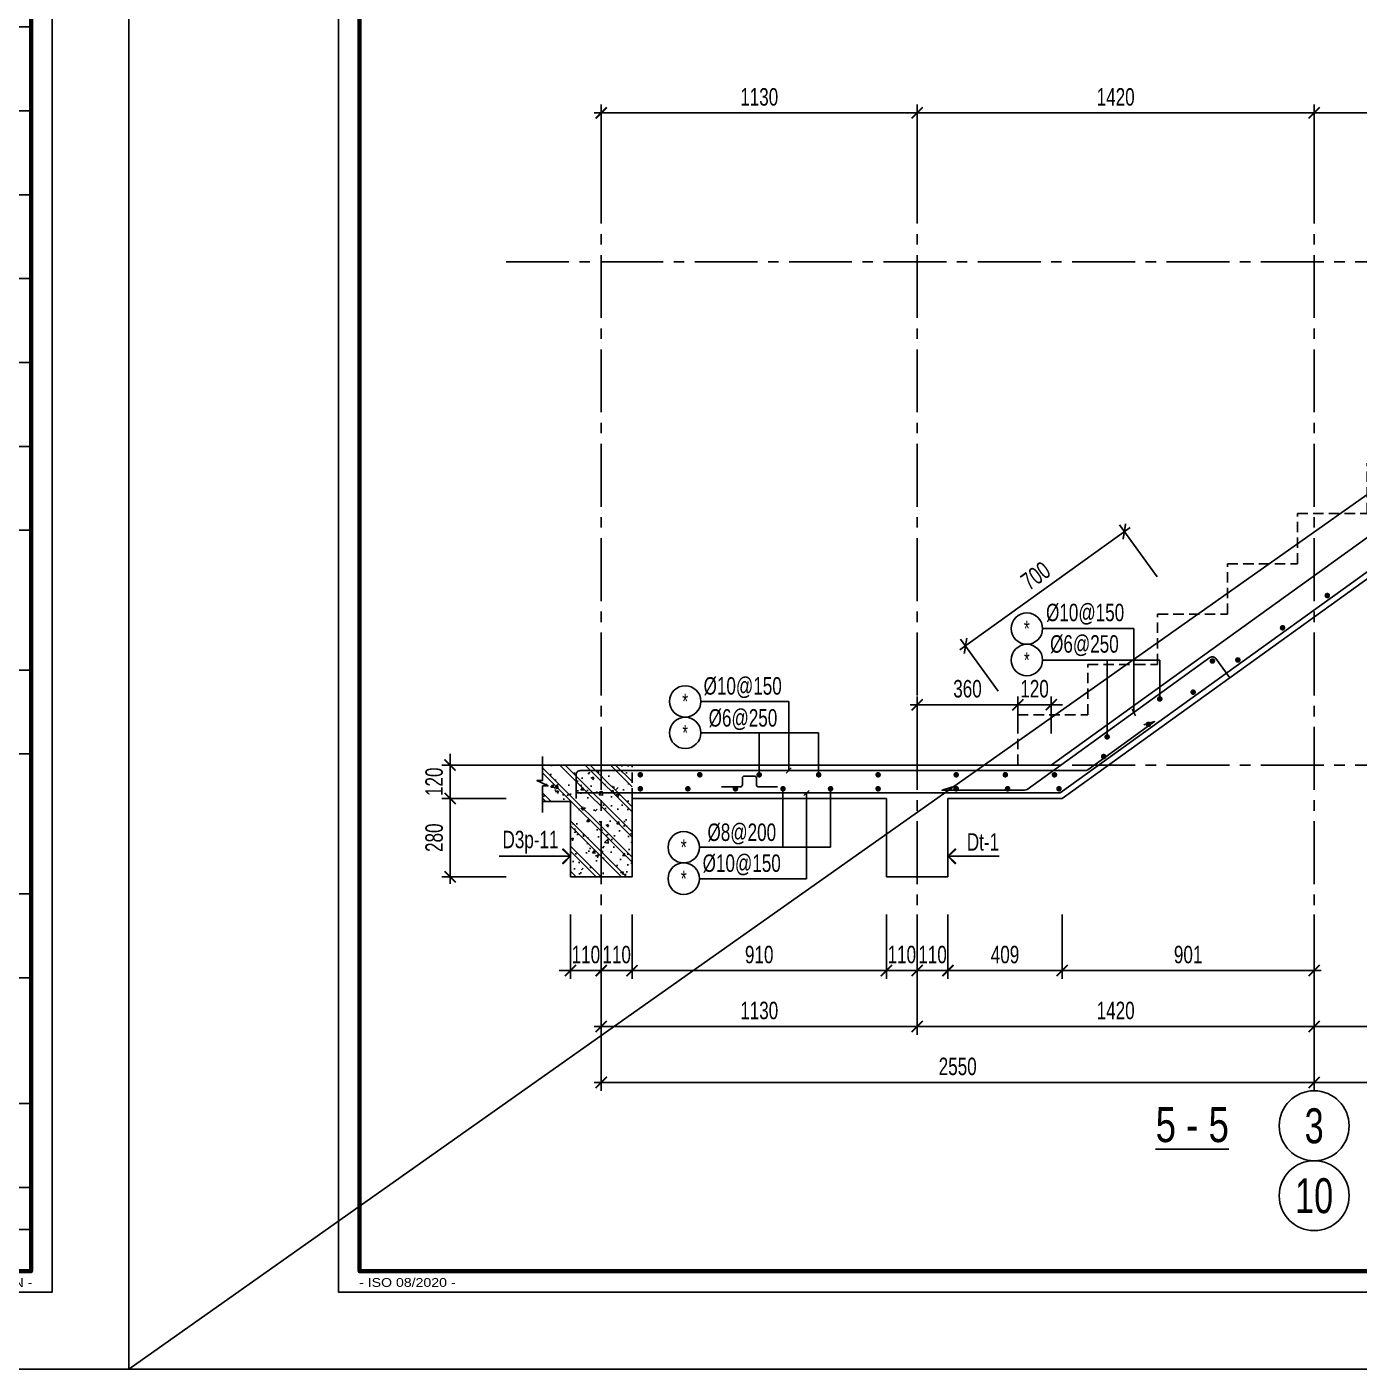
# Model space of a CAD drawing. Header units: millimetres. Extents: x -77370 to 109412, y -14880 to 214694.
# Drawn here: x 41320 to 50851, y 184994 to 194595 of the extents above; entities that cross this region are included whole.
import ezdxf
from ezdxf.enums import TextEntityAlignment as Align

# ---------------------------------------------------------------- set-up
doc = ezdxf.new("R2010")
doc.units = ezdxf.units.MM
doc.header["$LTSCALE"] = 300
doc.header["$MEASUREMENT"] = 0
doc.header["$PDMODE"] = 66
doc.linetypes.add('CENTER2', pattern=[1.125, 0.75, -0.125, 0.125, -0.125])
doc.linetypes.add('HIDDEN', pattern=[0.375, 0.25, -0.125])
doc.layers.get('0').update_dxf_attribs({"linetype": 'CONTINUOUS'})
doc.layers.get('DEFPOINTS').update_dxf_attribs({"linetype": 'CONTINUOUS'})
for name, color, linetype in [('CDC -TEXT KHUNG', 7, 'CONTINUOUS'), ('CDC-KHUNGTEN', 7, 'CONTINUOUS'), ('CDC.01.AXIS', 160, 'CENTER2'), ('CDC.02.DIM', 1, 'CONTINUOUS'), ('CDC.03.BORDER', 3, 'CONTINUOUS'), ('CDC.06.TEXT', 2, 'CONTINUOUS'), ('CDC.10.HATCH', 251, 'CONTINUOUS'), ('CDC.11.NOTE', 8, 'CONTINUOUS'), ('CDC.14.STEELNUM', 2, 'CONTINUOUS'), ('KCS_HIDDEN', 8, 'HIDDEN'), ('KCS_SNODE', 6, 'CONTINUOUS'), ('KCS_STEEL', 4, 'CONTINUOUS'), ('KCS_TEXT_B', 2, 'CONTINUOUS')]:
    doc.layers.add(name, color=color, linetype=linetype)
doc.layers.add('KCS_Plotter', color=11, linetype='CONTINUOUS', plot=False)
doc.styles.add('KCS_SMTEXT', font='arial.ttf', dxfattribs={"width": 0.7})
doc.styles.add('KT CDC', font='arial.ttf', dxfattribs={"width": 0.85, "height": 200})
doc.dimstyles.new('KCS_DIM50 scale 2', dxfattribs={"dimscale": 50, "dimtxt": 2.5, "dimasz": 1.6, "dimexe": 1.2, "dimexo": 0, "dimgap": 1, "dimtad": 1, "dimdec": 0, "dimlfac": 0.5, "dimzin": 0, "dimdsep": 46, "dimtxsty": 'KCS_SMTEXT', "dimblk": 'ARCHTICK', "dimcen": 0, "dimdle": 1, "dimclrd": 256, "dimclre": 256, "dimclrt": 2, "dimadec": 0, "dimazin": 0, "dimtfac": 1, "dimtdec": 0, "dimtix": 1, "dimtmove": 2, "dimatfit": 3, "dimfxl": 1, "dimtolj": 1, "dimtzin": 0, "dimarcsym": 0})

# ---------------------------------------------------------------- blocks, each defined once
blk = doc.blocks.new('_ArchTick')
at = {"color": 0, "linetype": 'ByBlock', "const_width": 0.15}
blk.add_lwpolyline([(-0.5, -0.5), (0.5, 0.5)], dxfattribs=at)
blk = doc.blocks.new('*D1286')
at = {"layer": 'CDC.02.DIM', "lineweight": -2, "transparency": 16777216}
for p, q in [((50529.2, 187845.3), (50529.2, 187385.3)), ((53129.2, 187845.3), (53129.2, 187385.3)), ((50479.2, 187445.3), (53179.2, 187445.3))]:
    blk.add_line(p, q, dxfattribs=at)
at = {"layer": 'DEFPOINTS', "color": 0, "transparency": 16777216}
for p in [(50529.2, 187845.3), (53129.2, 187845.3), (53129.2, 187445.3)]:
    blk.add_point(p, dxfattribs=at)
at = {"layer": 'CDC.02.DIM', "lineweight": -2, "transparency": 16777216, "xscale": 80, "yscale": 80, "zscale": 80, "rotation": 180}
blk.add_blockref('_ArchTick', (50529.2, 187445.3), dxfattribs=at)
at = {"layer": 'CDC.02.DIM', "lineweight": -2, "transparency": 16777216, "xscale": 80, "yscale": 80, "zscale": 80}
blk.add_blockref('_ArchTick', (53129.2, 187445.3), dxfattribs=at)
at = {"layer": 'CDC.02.DIM', "color": 2, "transparency": 16777216, "insert": (51829.2, 187559.2), "char_height": 125, "attachment_point": 5, "style": 'KCS_SMTEXT'}
blk.add_mtext('\\A1;1300', dxfattribs=at)
blk = doc.blocks.new('*D1287')
at = {"layer": 'CDC.02.DIM', "lineweight": -2, "transparency": 16777216}
for p, q in [((45429.2, 187845.3), (45429.2, 186985.3)), ((50529.2, 187845.3), (50529.2, 186985.3)), ((45379.2, 187045.3), (50579.2, 187045.3))]:
    blk.add_line(p, q, dxfattribs=at)
at = {"layer": 'DEFPOINTS', "color": 0, "transparency": 16777216}
for p in [(45429.2, 187845.3), (50529.2, 187845.3), (50529.2, 187045.3)]:
    blk.add_point(p, dxfattribs=at)
at = {"layer": 'CDC.02.DIM', "lineweight": -2, "transparency": 16777216, "xscale": 80, "yscale": 80, "zscale": 80, "rotation": 180}
blk.add_blockref('_ArchTick', (45429.2, 187045.3), dxfattribs=at)
at = {"layer": 'CDC.02.DIM', "lineweight": -2, "transparency": 16777216, "xscale": 80, "yscale": 80, "zscale": 80}
blk.add_blockref('_ArchTick', (50529.2, 187045.3), dxfattribs=at)
at = {"layer": 'CDC.02.DIM', "color": 2, "transparency": 16777216, "insert": (47979.2, 187159.2), "char_height": 125, "attachment_point": 5, "style": 'KCS_SMTEXT'}
blk.add_mtext('\\A1;2550', dxfattribs=at)
blk = doc.blocks.new('*D997')
at = {"layer": 'CDC.02.DIM', "lineweight": -2, "transparency": 16777216}
for p, q in [((49212, 191015.1), (47994.7, 190138.6)), ((49405.1, 190661.2), (49136.3, 191034.5)), ((48269, 189843.2), (48000.2, 190216.5))]:
    blk.add_line(p, q, dxfattribs=at)
at = {"layer": 'DEFPOINTS', "color": 0, "transparency": 16777216}
for p in [(49405.1, 190661.2), (48035.2, 190167.8), (48269, 189843.2)]:
    blk.add_point(p, dxfattribs=at)
at = {"layer": 'CDC.02.DIM', "lineweight": -2, "transparency": 16777216, "xscale": 80, "yscale": 80, "zscale": 80}
for p, rotation in [((49171.4, 190985.8), 35.75388725442099), ((48035.2, 190167.8), 215.753887254421)]:
    blk.add_blockref('_ArchTick', p, dxfattribs=dict(at, rotation=rotation))
at = {"layer": 'CDC.02.DIM', "color": 2, "transparency": 16777216, "insert": (48536.8, 190669.2), "char_height": 125, "attachment_point": 5, "rotation": 35.75389, "style": 'KCS_SMTEXT'}
blk.add_mtext('\\A1;700', dxfattribs=at)
blk = doc.blocks.new('*D998')
at = {"layer": 'CDC.02.DIM', "lineweight": -2, "transparency": 16777216}
for p, q in [((47689.2, 187845.3), (47689.2, 187385.3)), ((50529.2, 187845.3), (50529.2, 187385.3)), ((47639.2, 187445.3), (50579.2, 187445.3))]:
    blk.add_line(p, q, dxfattribs=at)
at = {"layer": 'DEFPOINTS', "color": 0, "transparency": 16777216}
for p in [(47689.2, 187845.3), (50529.2, 187845.3), (50529.2, 187445.3)]:
    blk.add_point(p, dxfattribs=at)
at = {"layer": 'CDC.02.DIM', "lineweight": -2, "transparency": 16777216, "xscale": 80, "yscale": 80, "zscale": 80, "rotation": 180}
blk.add_blockref('_ArchTick', (47689.2, 187445.3), dxfattribs=at)
at = {"layer": 'CDC.02.DIM', "lineweight": -2, "transparency": 16777216, "xscale": 80, "yscale": 80, "zscale": 80}
blk.add_blockref('_ArchTick', (50529.2, 187445.3), dxfattribs=at)
at = {"layer": 'CDC.02.DIM', "color": 2, "transparency": 16777216, "insert": (49109.2, 187559.2), "char_height": 125, "attachment_point": 5, "style": 'KCS_SMTEXT'}
blk.add_mtext('\\A1;1420', dxfattribs=at)
blk = doc.blocks.new('*D999')
at = {"layer": 'CDC.02.DIM', "lineweight": -2, "transparency": 16777216}
for p, q in [((50529.2, 187845.3), (50529.2, 186985.3)), ((55529.2, 187845.3), (55529.2, 186985.3)), ((50479.2, 187045.3), (55579.2, 187045.3))]:
    blk.add_line(p, q, dxfattribs=at)
at = {"layer": 'DEFPOINTS', "color": 0, "transparency": 16777216}
for p in [(50529.2, 187845.3), (55529.2, 187845.3), (55529.2, 187045.3)]:
    blk.add_point(p, dxfattribs=at)
at = {"layer": 'CDC.02.DIM', "lineweight": -2, "transparency": 16777216, "xscale": 80, "yscale": 80, "zscale": 80, "rotation": 180}
blk.add_blockref('_ArchTick', (50529.2, 187045.3), dxfattribs=at)
at = {"layer": 'CDC.02.DIM', "lineweight": -2, "transparency": 16777216, "xscale": 80, "yscale": 80, "zscale": 80}
blk.add_blockref('_ArchTick', (55529.2, 187045.3), dxfattribs=at)
at = {"layer": 'CDC.02.DIM', "color": 2, "transparency": 16777216, "insert": (53029.2, 187159.2), "char_height": 125, "attachment_point": 5, "style": 'KCS_SMTEXT'}
blk.add_mtext('\\A1;2500', dxfattribs=at)
blk = doc.blocks.new('*D1005')
at = {"layer": 'CDC.02.DIM', "lineweight": -2, "transparency": 16777216}
for p, q in [((44347.9, 189315.7), (44347.9, 189395.7)), ((44747.9, 189315.7), (44287.9, 189315.7)), ((44347.9, 189075.7), (44347.9, 189315.7)), ((44747.9, 189075.7), (44287.9, 189075.7)), ((44347.9, 189075.7), (44347.9, 188995.7))]:
    blk.add_line(p, q, dxfattribs=at)
at = {"layer": 'DEFPOINTS', "color": 0, "transparency": 16777216}
for p in [(44347.9, 189315.7), (44747.9, 189315.7), (44747.9, 189075.7)]:
    blk.add_point(p, dxfattribs=at)
at = {"layer": 'CDC.02.DIM', "lineweight": -2, "transparency": 16777216, "xscale": 80, "yscale": 80, "zscale": 80}
for p, rotation in [((44347.9, 189315.7), 270), ((44347.9, 189075.7), 90)]:
    blk.add_blockref('_ArchTick', p, dxfattribs=dict(at, rotation=rotation))
at = {"layer": 'CDC.02.DIM', "color": 2, "transparency": 16777216, "insert": (44234.1, 189195.7), "char_height": 125, "attachment_point": 5, "rotation": 90, "style": 'KCS_SMTEXT'}
blk.add_mtext('\\A1;120', dxfattribs=at)
blk = doc.blocks.new('*D1006')
at = {"layer": 'CDC.02.DIM', "lineweight": -2, "transparency": 16777216}
for p, q in [((44747.9, 189075.7), (44287.9, 189075.7)), ((44347.9, 188465.7), (44347.9, 189125.7)), ((44747.9, 188515.7), (44287.9, 188515.7))]:
    blk.add_line(p, q, dxfattribs=at)
at = {"layer": 'DEFPOINTS', "color": 0, "transparency": 16777216}
for p in [(44347.9, 189075.7), (44747.9, 189075.7), (44747.9, 188515.7)]:
    blk.add_point(p, dxfattribs=at)
at = {"layer": 'CDC.02.DIM', "lineweight": -2, "transparency": 16777216, "xscale": 80, "yscale": 80, "zscale": 80}
for p, rotation in [((44347.9, 189075.7), 90), ((44347.9, 188515.7), 270)]:
    blk.add_blockref('_ArchTick', p, dxfattribs=dict(at, rotation=rotation))
at = {"layer": 'CDC.02.DIM', "color": 2, "transparency": 16777216, "insert": (44234.1, 188795.7), "char_height": 125, "attachment_point": 5, "rotation": 90, "style": 'KCS_SMTEXT'}
blk.add_mtext('\\A1;280', dxfattribs=at)
blk = doc.blocks.new('*D1007')
at = {"layer": 'CDC.02.DIM', "lineweight": -2, "transparency": 16777216}
for p, q in [((45429.2, 187845.3), (45429.2, 187385.3)), ((47689.2, 187845.3), (47689.2, 187385.3)), ((45379.2, 187445.3), (47739.2, 187445.3))]:
    blk.add_line(p, q, dxfattribs=at)
at = {"layer": 'DEFPOINTS', "color": 0, "transparency": 16777216}
for p in [(45429.2, 187845.3), (47689.2, 187845.3), (47689.2, 187445.3)]:
    blk.add_point(p, dxfattribs=at)
at = {"layer": 'CDC.02.DIM', "lineweight": -2, "transparency": 16777216, "xscale": 80, "yscale": 80, "zscale": 80, "rotation": 180}
blk.add_blockref('_ArchTick', (45429.2, 187445.3), dxfattribs=at)
at = {"layer": 'CDC.02.DIM', "lineweight": -2, "transparency": 16777216, "xscale": 80, "yscale": 80, "zscale": 80}
blk.add_blockref('_ArchTick', (47689.2, 187445.3), dxfattribs=at)
at = {"layer": 'CDC.02.DIM', "color": 2, "transparency": 16777216, "insert": (46559.2, 187559.2), "char_height": 125, "attachment_point": 5, "style": 'KCS_SMTEXT'}
blk.add_mtext('\\A1;1130', dxfattribs=at)
blk = doc.blocks.new('*D1008')
at = {"layer": 'CDC.02.DIM', "lineweight": -2, "transparency": 16777216}
for p, q in [((45209.2, 188245.3), (45209.2, 187785.3)), ((45429.2, 188245.3), (45429.2, 187785.3)), ((45209.2, 187845.3), (45129.2, 187845.3)), ((45209.2, 187845.3), (45429.2, 187845.3)), ((45429.2, 187845.3), (45509.2, 187845.3))]:
    blk.add_line(p, q, dxfattribs=at)
at = {"layer": 'DEFPOINTS', "color": 0, "transparency": 16777216}
for p in [(45209.2, 188245.3), (45429.2, 188245.3), (45429.2, 187845.3)]:
    blk.add_point(p, dxfattribs=at)
at = {"layer": 'CDC.02.DIM', "lineweight": -2, "transparency": 16777216, "xscale": 80, "yscale": 80, "zscale": 80}
blk.add_blockref('_ArchTick', (45209.2, 187845.3), dxfattribs=at)
at = {"layer": 'CDC.02.DIM', "lineweight": -2, "transparency": 16777216, "xscale": 80, "yscale": 80, "zscale": 80, "rotation": 180}
blk.add_blockref('_ArchTick', (45429.2, 187845.3), dxfattribs=at)
at = {"layer": 'CDC.02.DIM', "color": 2, "transparency": 16777216, "insert": (45319.2, 187959.2), "char_height": 125, "attachment_point": 5, "style": 'KCS_SMTEXT'}
blk.add_mtext('\\A1;110', dxfattribs=at)
blk = doc.blocks.new('*D1009')
at = {"layer": 'CDC.02.DIM', "lineweight": -2, "transparency": 16777216}
for p, q in [((47689.2, 193579.9), (47689.2, 194039.9)), ((50529.2, 193579.9), (50529.2, 194039.9)), ((50579.2, 193979.9), (47639.2, 193979.9))]:
    blk.add_line(p, q, dxfattribs=at)
at = {"layer": 'DEFPOINTS', "color": 0, "transparency": 16777216}
for p in [(47689.2, 193979.9), (47689.2, 193579.9), (50529.2, 193579.9)]:
    blk.add_point(p, dxfattribs=at)
at = {"layer": 'CDC.02.DIM', "lineweight": -2, "transparency": 16777216, "xscale": 80, "yscale": 80, "zscale": 80, "rotation": 180}
blk.add_blockref('_ArchTick', (47689.2, 193979.9), dxfattribs=at)
at = {"layer": 'CDC.02.DIM', "lineweight": -2, "transparency": 16777216, "xscale": 80, "yscale": 80, "zscale": 80}
blk.add_blockref('_ArchTick', (50529.2, 193979.9), dxfattribs=at)
at = {"layer": 'CDC.02.DIM', "color": 2, "transparency": 16777216, "insert": (49109.2, 194093.7), "char_height": 125, "attachment_point": 5, "style": 'KCS_SMTEXT'}
blk.add_mtext('\\A1;1420', dxfattribs=at)
blk = doc.blocks.new('*D1010')
at = {"layer": 'CDC.02.DIM', "lineweight": -2, "transparency": 16777216}
for p, q in [((45429.2, 193579.9), (45429.2, 194039.9)), ((47689.2, 193579.9), (47689.2, 194039.9)), ((47739.2, 193979.9), (45379.2, 193979.9))]:
    blk.add_line(p, q, dxfattribs=at)
at = {"layer": 'DEFPOINTS', "color": 0, "transparency": 16777216}
for p in [(45429.2, 193979.9), (45429.2, 193579.9), (47689.2, 193579.9)]:
    blk.add_point(p, dxfattribs=at)
at = {"layer": 'CDC.02.DIM', "lineweight": -2, "transparency": 16777216, "xscale": 80, "yscale": 80, "zscale": 80, "rotation": 180}
blk.add_blockref('_ArchTick', (45429.2, 193979.9), dxfattribs=at)
at = {"layer": 'CDC.02.DIM', "lineweight": -2, "transparency": 16777216, "xscale": 80, "yscale": 80, "zscale": 80}
blk.add_blockref('_ArchTick', (47689.2, 193979.9), dxfattribs=at)
at = {"layer": 'CDC.02.DIM', "color": 2, "transparency": 16777216, "insert": (46559.2, 194093.7), "char_height": 125, "attachment_point": 5, "style": 'KCS_SMTEXT'}
blk.add_mtext('\\A1;1130', dxfattribs=at)
blk = doc.blocks.new('*D956')
at = {"layer": 'CDC.02.DIM', "lineweight": -2, "transparency": 16777216}
for p, q in [((50529.2, 193579.9), (50529.2, 194039.9)), ((52909.2, 193579.9), (52909.2, 194039.9)), ((50479.2, 193979.9), (52959.2, 193979.9))]:
    blk.add_line(p, q, dxfattribs=at)
at = {"layer": 'DEFPOINTS', "color": 0, "transparency": 16777216}
for p in [(52909.2, 193979.9), (50529.2, 193579.9), (52909.2, 193579.9)]:
    blk.add_point(p, dxfattribs=at)
at = {"layer": 'CDC.02.DIM', "lineweight": -2, "transparency": 16777216, "xscale": 80, "yscale": 80, "zscale": 80, "rotation": 180}
blk.add_blockref('_ArchTick', (50529.2, 193979.9), dxfattribs=at)
at = {"layer": 'CDC.02.DIM', "lineweight": -2, "transparency": 16777216, "xscale": 80, "yscale": 80, "zscale": 80}
blk.add_blockref('_ArchTick', (52909.2, 193979.9), dxfattribs=at)
at = {"layer": 'CDC.02.DIM', "color": 2, "transparency": 16777216, "insert": (51719.2, 194093.7), "char_height": 125, "attachment_point": 5, "style": 'KCS_SMTEXT'}
blk.add_mtext('\\A1;1190', dxfattribs=at)
blk = doc.blocks.new('*D1126')
at = {"layer": 'CDC.02.DIM', "lineweight": -2, "transparency": 16777216}
for p, q in [((45429.2, 188245.3), (45429.2, 187785.3)), ((45649.2, 188245.3), (45649.2, 187785.3)), ((45429.2, 187845.3), (45349.2, 187845.3)), ((45649.2, 187845.3), (45429.2, 187845.3)), ((45649.2, 187845.3), (45729.2, 187845.3))]:
    blk.add_line(p, q, dxfattribs=at)
at = {"layer": 'DEFPOINTS', "color": 0, "transparency": 16777216}
for p in [(45429.2, 188245.3), (45649.2, 188245.3), (45429.2, 187845.3)]:
    blk.add_point(p, dxfattribs=at)
at = {"layer": 'CDC.02.DIM', "lineweight": -2, "transparency": 16777216, "xscale": 80, "yscale": 80, "zscale": 80}
blk.add_blockref('_ArchTick', (45429.2, 187845.3), dxfattribs=at)
at = {"layer": 'CDC.02.DIM', "lineweight": -2, "transparency": 16777216, "xscale": 80, "yscale": 80, "zscale": 80, "rotation": 180}
blk.add_blockref('_ArchTick', (45649.2, 187845.3), dxfattribs=at)
at = {"layer": 'CDC.02.DIM', "color": 2, "transparency": 16777216, "insert": (45539.2, 187959.2), "char_height": 125, "attachment_point": 5, "style": 'KCS_SMTEXT'}
blk.add_mtext('\\A1;110', dxfattribs=at)
blk = doc.blocks.new('*D1127')
at = {"layer": 'CDC.02.DIM', "lineweight": -2, "transparency": 16777216}
for p, q in [((45649.2, 188245.3), (45649.2, 187785.3)), ((47469.2, 188245.3), (47469.2, 187785.3)), ((45599.2, 187845.3), (47519.2, 187845.3))]:
    blk.add_line(p, q, dxfattribs=at)
at = {"layer": 'DEFPOINTS', "color": 0, "transparency": 16777216}
for p in [(45649.2, 188245.3), (47469.2, 188245.3), (47469.2, 187845.3)]:
    blk.add_point(p, dxfattribs=at)
at = {"layer": 'CDC.02.DIM', "lineweight": -2, "transparency": 16777216, "xscale": 80, "yscale": 80, "zscale": 80, "rotation": 180}
blk.add_blockref('_ArchTick', (45649.2, 187845.3), dxfattribs=at)
at = {"layer": 'CDC.02.DIM', "lineweight": -2, "transparency": 16777216, "xscale": 80, "yscale": 80, "zscale": 80}
blk.add_blockref('_ArchTick', (47469.2, 187845.3), dxfattribs=at)
at = {"layer": 'CDC.02.DIM', "color": 2, "transparency": 16777216, "insert": (46559.2, 187959.2), "char_height": 125, "attachment_point": 5, "style": 'KCS_SMTEXT'}
blk.add_mtext('\\A1;910', dxfattribs=at)
blk = doc.blocks.new('*D1128')
at = {"layer": 'CDC.02.DIM', "lineweight": -2, "transparency": 16777216}
for p, q in [((47469.2, 188245.3), (47469.2, 187785.3)), ((47689.2, 188245.3), (47689.2, 187785.3)), ((47469.2, 187845.3), (47389.2, 187845.3)), ((47469.2, 187845.3), (47689.2, 187845.3)), ((47689.2, 187845.3), (47769.2, 187845.3))]:
    blk.add_line(p, q, dxfattribs=at)
at = {"layer": 'DEFPOINTS', "color": 0, "transparency": 16777216}
for p in [(47469.2, 188245.3), (47689.2, 188245.3), (47689.2, 187845.3)]:
    blk.add_point(p, dxfattribs=at)
at = {"layer": 'CDC.02.DIM', "lineweight": -2, "transparency": 16777216, "xscale": 80, "yscale": 80, "zscale": 80}
blk.add_blockref('_ArchTick', (47469.2, 187845.3), dxfattribs=at)
at = {"layer": 'CDC.02.DIM', "lineweight": -2, "transparency": 16777216, "xscale": 80, "yscale": 80, "zscale": 80, "rotation": 180}
blk.add_blockref('_ArchTick', (47689.2, 187845.3), dxfattribs=at)
at = {"layer": 'CDC.02.DIM', "color": 2, "transparency": 16777216, "insert": (47579.2, 187959.2), "char_height": 125, "attachment_point": 5, "style": 'KCS_SMTEXT'}
blk.add_mtext('\\A1;110', dxfattribs=at)
blk = doc.blocks.new('*D1129')
at = {"layer": 'CDC.02.DIM', "lineweight": -2, "transparency": 16777216}
for p, q in [((47689.2, 188245.3), (47689.2, 187785.3)), ((47909.2, 188245.3), (47909.2, 187785.3)), ((47689.2, 187845.3), (47609.2, 187845.3)), ((47689.2, 187845.3), (47909.2, 187845.3)), ((47909.2, 187845.3), (47989.2, 187845.3))]:
    blk.add_line(p, q, dxfattribs=at)
at = {"layer": 'DEFPOINTS', "color": 0, "transparency": 16777216}
for p in [(47689.2, 188245.3), (47909.2, 188245.3), (47909.2, 187845.3)]:
    blk.add_point(p, dxfattribs=at)
at = {"layer": 'CDC.02.DIM', "lineweight": -2, "transparency": 16777216, "xscale": 80, "yscale": 80, "zscale": 80}
blk.add_blockref('_ArchTick', (47689.2, 187845.3), dxfattribs=at)
at = {"layer": 'CDC.02.DIM', "lineweight": -2, "transparency": 16777216, "xscale": 80, "yscale": 80, "zscale": 80, "rotation": 180}
blk.add_blockref('_ArchTick', (47909.2, 187845.3), dxfattribs=at)
at = {"layer": 'CDC.02.DIM', "color": 2, "transparency": 16777216, "insert": (47799.2, 187959.2), "char_height": 125, "attachment_point": 5, "style": 'KCS_SMTEXT'}
blk.add_mtext('\\A1;110', dxfattribs=at)
blk = doc.blocks.new('*D1130')
at = {"layer": 'CDC.02.DIM', "lineweight": -2, "transparency": 16777216}
for p, q in [((47909.2, 188245.3), (47909.2, 187785.3)), ((48726.2, 188245.3), (48726.2, 187785.3)), ((47859.2, 187845.3), (48776.2, 187845.3))]:
    blk.add_line(p, q, dxfattribs=at)
at = {"layer": 'DEFPOINTS', "color": 0, "transparency": 16777216}
for p in [(47909.2, 188245.3), (48726.2, 188245.3), (48726.2, 187845.3)]:
    blk.add_point(p, dxfattribs=at)
at = {"layer": 'CDC.02.DIM', "lineweight": -2, "transparency": 16777216, "xscale": 80, "yscale": 80, "zscale": 80, "rotation": 180}
blk.add_blockref('_ArchTick', (47909.2, 187845.3), dxfattribs=at)
at = {"layer": 'CDC.02.DIM', "lineweight": -2, "transparency": 16777216, "xscale": 80, "yscale": 80, "zscale": 80}
blk.add_blockref('_ArchTick', (48726.2, 187845.3), dxfattribs=at)
at = {"layer": 'CDC.02.DIM', "color": 2, "transparency": 16777216, "insert": (48317.7, 187959.2), "char_height": 125, "attachment_point": 5, "style": 'KCS_SMTEXT'}
blk.add_mtext('\\A1;409', dxfattribs=at)
blk = doc.blocks.new('*D1131')
at = {"layer": 'CDC.02.DIM', "lineweight": -2, "transparency": 16777216}
for p, q in [((48726.2, 188245.3), (48726.2, 187785.3)), ((50529.2, 188245.3), (50529.2, 187785.3)), ((48676.2, 187845.3), (50579.2, 187845.3))]:
    blk.add_line(p, q, dxfattribs=at)
at = {"layer": 'DEFPOINTS', "color": 0, "transparency": 16777216}
for p in [(48726.2, 188245.3), (50529.2, 188245.3), (50529.2, 187845.3)]:
    blk.add_point(p, dxfattribs=at)
at = {"layer": 'CDC.02.DIM', "lineweight": -2, "transparency": 16777216, "xscale": 80, "yscale": 80, "zscale": 80, "rotation": 180}
blk.add_blockref('_ArchTick', (48726.2, 187845.3), dxfattribs=at)
at = {"layer": 'CDC.02.DIM', "lineweight": -2, "transparency": 16777216, "xscale": 80, "yscale": 80, "zscale": 80}
blk.add_blockref('_ArchTick', (50529.2, 187845.3), dxfattribs=at)
at = {"layer": 'CDC.02.DIM', "color": 2, "transparency": 16777216, "insert": (49627.7, 187959.2), "char_height": 125, "attachment_point": 5, "style": 'KCS_SMTEXT'}
blk.add_mtext('\\A1;901', dxfattribs=at)
blk = doc.blocks.new('*D1083')
at = {"layer": 'CDC.02.DIM', "lineweight": -2, "transparency": 16777216}
for p, q in [((47639.2, 189746.7), (48459.2, 189746.7)), ((47689.2, 189540.7), (47689.2, 189806.7)), ((48409.2, 189540.7), (48409.2, 189806.7))]:
    blk.add_line(p, q, dxfattribs=at)
at = {"layer": 'DEFPOINTS', "color": 0, "transparency": 16777216}
for p in [(48409.2, 189746.7), (47689.2, 189540.7), (48409.2, 189540.7)]:
    blk.add_point(p, dxfattribs=at)
at = {"layer": 'CDC.02.DIM', "lineweight": -2, "transparency": 16777216, "xscale": 80, "yscale": 80, "zscale": 80, "rotation": 180}
blk.add_blockref('_ArchTick', (47689.2, 189746.7), dxfattribs=at)
at = {"layer": 'CDC.02.DIM', "lineweight": -2, "transparency": 16777216, "xscale": 80, "yscale": 80, "zscale": 80}
blk.add_blockref('_ArchTick', (48409.2, 189746.7), dxfattribs=at)
at = {"layer": 'CDC.02.DIM', "color": 2, "transparency": 16777216, "insert": (48049.2, 189860.5), "char_height": 125, "attachment_point": 5, "style": 'KCS_SMTEXT'}
blk.add_mtext('\\A1;360', dxfattribs=at)
blk = doc.blocks.new('*D1084')
at = {"layer": 'CDC.02.DIM', "lineweight": -2, "transparency": 16777216}
for p, q in [((48409.2, 189746.7), (48329.2, 189746.7)), ((48409.2, 189540.7), (48409.2, 189806.7)), ((48409.2, 189746.7), (48648.8, 189746.7)), ((48648.8, 189540.7), (48648.8, 189806.7)), ((48648.8, 189746.7), (48728.8, 189746.7))]:
    blk.add_line(p, q, dxfattribs=at)
at = {"layer": 'DEFPOINTS', "color": 0, "transparency": 16777216}
for p in [(48648.8, 189746.7), (48409.2, 189540.7), (48648.8, 189540.7)]:
    blk.add_point(p, dxfattribs=at)
at = {"layer": 'CDC.02.DIM', "lineweight": -2, "transparency": 16777216, "xscale": 80, "yscale": 80, "zscale": 80}
blk.add_blockref('_ArchTick', (48409.2, 189746.7), dxfattribs=at)
at = {"layer": 'CDC.02.DIM', "lineweight": -2, "transparency": 16777216, "xscale": 80, "yscale": 80, "zscale": 80, "rotation": 180}
blk.add_blockref('_ArchTick', (48648.8, 189746.7), dxfattribs=at)
at = {"layer": 'CDC.02.DIM', "color": 2, "transparency": 16777216, "insert": (48529, 189860.5), "char_height": 125, "attachment_point": 5, "style": 'KCS_SMTEXT'}
blk.add_mtext('\\A1;120', dxfattribs=at)
blk = doc.blocks.new('Khung tên chuẩn')
at = {"layer": 'CDC-KHUNGTEN', "color": 6, "lineweight": 25}
for p, q in [((82700, 19200), (75200, 19200)), ((82700, 18000), (75200, 18000)), ((82700, 16800), (75200, 16800)), ((82700, 15600), (75200, 15600)), ((82700, 14400), (75200, 14400)), ((82700, 13200), (75200, 13200)), ((82700, 12000), (75200, 12000)), ((82700, 10000), (75200, 10000)), ((82700, 8800), (75200, 8800)), ((82700, 6800), (75200, 6800)), ((82700, 5600), (75200, 5600)), ((82700, 3800), (75200, 3800)), ((82700, 2600), (75200, 2600)), ((78950, 2000), (82700, 2000))]:
    blk.add_line(p, q, dxfattribs=at)
at = {"layer": 'CDC-KHUNGTEN', "color": 8}
blk.add_lwpolyline([(75096, 1100), (83000, 1100), (83000, 58300), (3000, 58300), (3000, 1100), (75096, 1100)], dxfattribs=at)
at = {"layer": 'CDC-KHUNGTEN', "color": 255, "lineweight": 60}
blk.add_lwpolyline([(74900, 1400), (74900, 58000), (3300, 58000), (3300, 1400), (74900, 1400)], close=True, dxfattribs=at)
blk.add_lwpolyline([(75200, 1400), (82700, 1400), (82700, 58000), (75200, 58000), (75200, 1400)], dxfattribs=at)
at = {"layer": 'DEFPOINTS', "color": 1, "ltscale": 0.2}
blk.add_lwpolyline([(0, 0), (0, 59400), (84100, 59400), (84100, 0), (0, 0)], close=True, dxfattribs=at)
at = {"layer": 'CDC -TEXT KHUNG', "color": 6, "style": 'KT CDC', "width": 1.15}
for s, p in [('- ISO 08/2020 -', (3294, 1177)), ('- CDCJSC . VN GIỮ BẢN QUYỂN -', (79519, 1177))]:
    blk.add_text(s, height=125.69, dxfattribs=at).set_placement(p)

msp = doc.modelspace()

# ---------------------------------------------------------------- hatches: boundary and pattern name
at = {"layer": 'CDC.10.HATCH'}
h = msp.add_hatch(dxfattribs=at)
h.set_pattern_fill('BETONG', color=256, scale=30, style=0, pattern_type=2)
h.set_pattern_definition([(50, (-2202282.27, 1613966.56), (215.178055, -18.82564), [22.5, -247.5]), (355, (-2202282.27, 1613966.56), (-41.6254, 225.65764), [18, -198]), (100.4514, (-2202264.34, 1613965), (173.552815, 206.831863), [19.122057, -210.342634]), (46.1842, (-2202282.27, 1614026.56), (320.172315, -49.655704), [33.75, -371.25]), (96.6356, (-2202255.6, 1614022.43), (280.39881, 292.23536), [28.683086, -315.5139]), (351.1842, (-2202282.27, 1614026.56), (280.398584, 292.23558), [27, -297]), (21, (-2202252.27, 1614011.56), (179.072116, -120.785667), [22.5, -247.5]), (226, (-2202252.27, 1614011.56), (201.564637, -109.661943), [18, -198]), (71.4514, (-2202237.34, 1614001.5), (252.066789, 96.759149), [19.122057, -210.342634]), (67.5, (-2202282.27, 1613966.56), (-46.774855, 88.3123386), [0, -195.6, 0, -201, 0, -198.75]), (4.5, (-2202282.27, 1613966.56), (85.005277, 114.0309566), [0, -114.6, 0, -191.1, 0, -75.75]), (327.5, (-2202349.17, 1613966.56), (160.1467309, -6.7664615), [0, -75, 0, -234, 0, -310.5]), (317.5, (-2202379.17, 1613966.56), (174.955851, 30.031495), [0, -97.5, 0, -155.4, 0, -220.5]), (315, (-2202282.27, 1613966.56), (90.1561146, 90.1561146), []), (315, (-2202282.27, 1614003.31), (90.1561146, 90.1561146), [])])
h.paths.add_polyline_path([(45649.2, 189315.7), (45009.2, 189315.7), (45009.2, 189205.7), (44969.2, 189205.7), (45049.2, 189165.7), (45009.2, 189165.7), (45009.2, 189055.7), (45209.2, 189055.7), (45209.2, 188515.7), (45649.2, 188515.7), (45649.2, 189075.7)])

# ---------------------------------------------------------------- linework, layer by layer
at = {"layer": 'CDC.01.AXIS', "ltscale": 2}
for p, q in [((45429.2, 187788.4), (45429.2, 193629.7)), ((47689.2, 187788.4), (47689.2, 193629.7)), ((50529.2, 187788.4), (50529.2, 193629.7)), ((44747.9, 192915.7), (56188.2, 192915.7)), ((44747.9, 189315.7), (56188.2, 189315.7))]:
    msp.add_line(p, q, dxfattribs=at)
at = {"layer": 'CDC.02.DIM'}
for centre in [(50529.2, 186735.3), (50529.2, 186235.3)]:
    msp.add_circle(centre, 250, dxfattribs=at)
at = {"layer": 'CDC.03.BORDER'}
for p, q in [((52909.2, 192383.2), (48648.8, 189315.7)), ((52948.4, 192115.7), (48726.2, 189075.7)), ((48139.8, 189315.7), (45009.2, 189315.7)), ((48648.8, 189315.7), (47743.6, 189315.7)), ((45209.2, 189055.7), (45009.2, 189055.7)), ((45209.2, 188515.7), (45209.2, 189055.7)), ((47469.2, 189075.7), (45649.2, 189075.7)), ((45649.2, 188515.7), (45649.2, 189075.7)), ((47469.2, 188515.7), (47469.2, 189075.7)), ((48726.2, 189075.7), (47909.2, 189075.7)), ((47909.2, 188515.7), (47909.2, 189075.7)), ((45649.2, 188515.7), (45209.2, 188515.7)), ((47909.2, 188515.7), (47469.2, 188515.7))]:
    msp.add_line(p, q, dxfattribs=at)
at = {"layer": 'CDC.03.BORDER', "color": 1}
msp.add_lwpolyline([(45009.2, 189375.7), (45009.2, 189205.7), (44969.2, 189205.7), (45049.2, 189165.7), (45009.2, 189165.7), (45009.2, 188975.7)], dxfattribs=at)
at = {"layer": 'CDC.11.NOTE'}
for p, q in [((48586.3, 190291.4), (49238.9, 190291.4)), ((49238.9, 189691.3), (49238.9, 190291.4)), ((49424.8, 190066.4), (48586.3, 190066.4)), ((49048.1, 190066.4), (49048.1, 189516.9)), ((49424.8, 189788.2), (49424.8, 190066.4)), ((46142.1, 189770.5), (46770.4, 189770.5)), ((46770.4, 189770.5), (46770.4, 189275.7)), ((46984.4, 189545.5), (46142.1, 189545.5)), ((46559.2, 189245.7), (46559.2, 189545.5)), ((46984.4, 189245.7), (46984.4, 189545.5)), ((46729.3, 188727.6), (46729.3, 189145.7)), ((47069.5, 188727.6), (47069.5, 189145.7)), ((46898, 188502.6), (46898, 189115.7)), ((47069.5, 188727.6), (46131.9, 188727.6)), ((46131.9, 188502.6), (46898, 188502.6))]:
    msp.add_line(p, q, dxfattribs=at)
at = {"layer": 'CDC.11.NOTE', "color": 3}
for p, q in [((49227, 189714.7), (49250.8, 189667.9)), ((46788.9, 189294.3), (46751.8, 189257.1)), ((46916.6, 189134.3), (46879.5, 189097.1))]:
    msp.add_line(p, q, dxfattribs=at)
at = {"layer": 'CDC.11.NOTE'}
for points in [[(45209.2, 188662.7), (45156.1, 188715.7), (45152.6, 188712.2), (45204.2, 188662.7), (45152.6, 188613.2), (45156.1, 188609.7), (45209.2, 188662.7), (44699.6, 188662.7)], [(47909.2, 188662.7), (47962.2, 188715.7), (47965.7, 188712.2), (47914.2, 188662.7), (47965.7, 188613.2), (47962.2, 188609.7), (47909.2, 188662.7), (48275.9, 188662.7)]]:
    msp.add_lwpolyline(points, dxfattribs=at)
at = {"layer": 'CDC.14.STEELNUM', "color": 8}
for centre in [(48473.8, 190291.4), (48473.8, 190066.4), (46029.6, 189770.5), (46029.6, 189545.5), (46019.4, 188727.6), (46019.4, 188502.6)]:
    msp.add_circle(centre, 112.5, dxfattribs=at)
at = {"layer": 'KCS_HIDDEN'}
msp.add_line((45649.2, 189075.7), (45649.2, 189315.7), dxfattribs=at)
msp.add_lwpolyline([(48409.2, 189315.7), (48409.2, 189675.7), (48909.2, 189675.7), (48909.2, 190035.7), (49409.2, 190035.7), (49409.2, 190395.7), (49909.2, 190395.7), (49909.2, 190755.7), (50409.2, 190755.7), (50409.2, 191115.7), (50909.2, 191115.7), (50909.2, 191475.7), (51409.2, 191475.7), (51409.2, 191835.7), (51909.2, 191835.7), (51909.2, 192195.7), (52409.2, 192195.7), (52409.2, 192555.7), (52909.2, 192555.7), (52909.2, 192915.7)], dxfattribs=at)
at = {"layer": 'KCS_Plotter'}
msp.add_line((42050, 184994.5), (84100, 214694.5), dxfattribs=at)
at = {"layer": 'KCS_SNODE', "const_width": 20}
for points in [[(50633, 190529.2, 1), (50613.2, 190526.3, 1)], [(50313.1, 190298.8, 1), (50293.3, 190296, 1)], [(49811.4, 190060.8, 1), (49791.6, 190058, 1)], [(49993.2, 190068.5, 1), (49973.4, 190065.6, 1)], [(49673.3, 189838.2, 1), (49653.5, 189835.3, 1)], [(49434.7, 189789.6, 1), (49414.9, 189786.7, 1)], [(49353.3, 189607.8, 1), (49333.5, 189605, 1)], [(49058, 189518.4, 1), (49038.2, 189515.5, 1)], [(49033.4, 189377.5, 1), (49013.6, 189374.6, 1)], [(45718.5, 189247.1, 1), (45698.7, 189244.3, 1)], [(46124, 189247.1, -1), (46143.8, 189244.3, -1)], [(46549.3, 189247.1, -1), (46569.1, 189244.3, -1)], [(46974.6, 189247.1, -1), (46994.3, 189244.3, -1)], [(47399.8, 189247.1, -1), (47419.6, 189244.3, -1)], [(47978.5, 189247.1, 1), (47958.7, 189244.3, 1)], [(48329.9, 189247.1, 1), (48310.1, 189244.3, 1)], [(48681.2, 189247.1, 1), (48661.4, 189244.3, 1)], [(45718.5, 189147.1, 1), (45698.7, 189144.3, 1)], [(46058.7, 189147.1, 1), (46038.9, 189144.3, 1)], [(46399, 189147.1, 1), (46379.2, 189144.3, 1)], [(46739.2, 189147.1, 1), (46719.4, 189144.3, 1)], [(47079.4, 189147.1, 1), (47059.6, 189144.3, 1)], [(47399.8, 189147.1, -1), (47419.6, 189144.3, -1)], [(47978.5, 189147.1, 1), (47958.7, 189144.3, 1)], [(48346, 189147.1, 1), (48326.2, 189144.3, 1)], [(48713.5, 189147.1, 1), (48693.7, 189144.3, 1)]]:
    msp.add_lwpolyline(points, format="xyb", close=True, dxfattribs=at)
at = {"layer": 'KCS_STEEL', "color": 4}
for points in [[(53309.2, 192875.7), (53309.2, 192440.1, -0.241215), (53296.7, 192415.8), (48713.3, 189115.7), (45249.2, 189115.7)], [(49925.2, 189939), (49825.8, 190076.9, 0.414214), (49783.9, 190083.7), (48475.1, 189141.4, -0.157284), (48457.6, 189135.7), (47867.2, 189135.7), (47941.6, 189160.3)], [(45249.2, 189075.7), (45249.2, 189245.7, -0.414214), (45279.2, 189275.7), (48891.6, 189275.7, 0.157284), (48909.1, 189281.4), (49388.2, 189626.3), (49310.6, 189602.7)]]:
    msp.add_lwpolyline(points, format="xyb", dxfattribs=at)
at = {"layer": 'KCS_STEEL'}
msp.add_lwpolyline([(46689.2, 189160.7), (46551.7, 189160.7, -0.414214), (46539.2, 189173.2), (46539.2, 189223.2, 0.414214), (46526.7, 189235.7), (46451.7, 189235.7, 0.414214), (46439.2, 189223.2), (46439.2, 189173.2, -0.414214), (46426.7, 189160.7), (46289.2, 189160.7)], format="xyb", dxfattribs=at)

# ---------------------------------------------------------------- block references
for p, xscale, yscale, zscale in [((0, 184994.5), 0.5000000002582985, 0.5000000002582985, 0.5000000002582985), ((42050, 184994.5), 0.5000000002619345, 0.5000000002619345, 0.5000000002619345)]:
    msp.add_blockref('Khung tên chuẩn', p, dxfattribs=dict(xscale=xscale, yscale=yscale, zscale=zscale))

# ---------------------------------------------------------------- texts
at = {"layer": 'CDC.02.DIM', "color": 4, "style": 'KCS_SMTEXT', "width": 0.7}
for s, p in [('3', (50529.2, 186735.3)), ('10', (50529.2, 186235.3))]:
    msp.add_text(s, height=250, dxfattribs=at).set_placement(p, align=Align.MIDDLE)
at = {"layer": 'CDC.06.TEXT', "color": 2, "linetype": 'ByBlock', "style": 'KCS_SMTEXT', "width": 0.7}
for s, p in [('%%C10@150', (48890.7, 190397.5)), ('%%C6@250', (48885.6, 190172.5)), ('%%C10@150', (46441, 189872.3)), ('%%C6@250', (46443.1, 189643.6)), ('%%C8@200', (46434.7, 188825.6)), ('%%C10@150', (46434.1, 188604.4))]:
    msp.add_text(s, height=125, dxfattribs=at).set_placement(p, align=Align.MIDDLE)
at = {"layer": 'CDC.06.TEXT', "color": 4, "style": 'KCS_SMTEXT', "width": 0.75}
msp.add_text('%%U5 - 5', height=250, dxfattribs=at).set_placement((49657.2, 186741.8), align=Align.MIDDLE)
at = {"layer": 'CDC.14.STEELNUM', "style": 'KCS_SMTEXT'}
for width, p in [(0.7, (48473.8, 190291.4)), (0.65, (48473.8, 190066.4)), (0.7, (46029.6, 189770.5)), (0.65, (46029.6, 189545.5)), (0.7, (46019.4, 188727.6)), (0.7, (46019.4, 188502.6))]:
    msp.add_text('*', height=112.5, dxfattribs=dict(at, width=width)).set_placement(p, align=Align.MIDDLE)
at = {"layer": 'KCS_TEXT_B', "color": 3, "linetype": 'ByBlock', "style": 'KCS_SMTEXT', "width": 0.7}
for s, p in [('D3p-11', (44923.1, 188764.9)), ('Dt-1', (48159.8, 188764.9))]:
    msp.add_text(s, height=125, dxfattribs=at).set_placement(p, align=Align.MIDDLE)

# ---------------------------------------------------------------- dimensions: what is measured, and where the dimension line sits
at = {"layer": 'CDC.02.DIM'}
for base, p1, p2, picture, middle in [((45429.2, 193979.9), (47689.2, 193579.9), (45429.2, 193579.9), '*D1010', (46559.2, 194093.7)), ((47689.2, 193979.9), (50529.2, 193579.9), (47689.2, 193579.9), '*D1009', (49109.2, 194093.7)), ((48409.2, 189746.7), (47689.2, 189540.7), (48409.2, 189540.7), '*D1083', (48049.2, 189860.5)), ((48648.8, 189746.7), (48409.2, 189540.7), (48648.8, 189540.7), '*D1084', (48529, 189860.5)), ((45429.2, 187845.3), (45649.2, 188245.3), (45429.2, 188245.3), '*D1126', (45539.2, 187959.2)), ((47469.2, 187845.3), (45649.2, 188245.3), (47469.2, 188245.3), '*D1127', (46559.2, 187959.2)), ((47689.2, 187845.3), (47469.2, 188245.3), (47689.2, 188245.3), '*D1128', (47579.2, 187959.2)), ((47909.2, 187845.3), (47689.2, 188245.3), (47909.2, 188245.3), '*D1129', (47799.2, 187959.2)), ((48726.1807, 187845.3392), (47909.1685, 188245.3392), (48726.1807, 188245.3392), '*D1130', (48317.6746, 187959.1608)), ((50529.1685, 187845.3392), (48726.1807, 188245.3392), (50529.1685, 188245.3392), '*D1131', (49627.6746, 187959.1608))]:
    dim = msp.add_linear_dim(base=base, p1=p1, p2=p2, dimstyle='KCS_DIM50 scale 2', dxfattribs=at)
    dim.commit()
    dim.dimension.update_dxf_attribs({"geometry": picture, "text_midpoint": middle})
for base, p1, p2, angle, picture, middle in [((52909.2, 193979.9), (50529.2, 193579.9), (52909.2, 193579.9), 180, '*D956', (51719.2, 194093.7)), ((44347.9, 189315.7), (44747.9, 189075.7), (44747.9, 189315.7), 270, '*D1005', (44234.1, 189195.7)), ((44347.9, 189075.7), (44747.9, 188515.7), (44747.9, 189075.7), 270, '*D1006', (44234.1, 188795.7)), ((45429.2, 187845.3), (45209.2, 188245.3), (45429.2, 188245.3), 180, '*D1008', (45319.2, 187959.2)), ((50529.2, 187045.3), (45429.2, 187845.3), (50529.2, 187845.3), 180, '*D1287', (47979.2, 187159.2)), ((47689.2, 187445.3), (45429.2, 187845.3), (47689.2, 187845.3), 180, '*D1007', (46559.2, 187559.2)), ((50529.2, 187445.3), (47689.2, 187845.3), (50529.2, 187845.3), 180, '*D998', (49109.2, 187559.2)), ((53129.2, 187445.3), (50529.2, 187845.3), (53129.2, 187845.3), 180, '*D1286', (51829.2, 187559.2)), ((55529.2, 187045.3), (50529.2, 187845.3), (55529.2, 187845.3), 180, '*D999', (53029.2, 187159.2))]:
    dim = msp.add_linear_dim(base=base, p1=p1, p2=p2, angle=angle, dimstyle='KCS_DIM50 scale 2', dxfattribs=at)
    dim.commit()
    dim.dimension.update_dxf_attribs({"geometry": picture, "text_midpoint": middle})
dim = msp.add_aligned_dim(p1=(49405.1, 190661.2), p2=(48269, 189843.2), distance=-400, dimstyle='KCS_DIM50 scale 2', dxfattribs=at)
dim.commit()
dim.dimension.update_dxf_attribs({"geometry": '*D997', "text_midpoint": (48536.8, 190669.2)})

doc.saveas('drawing.dxf')
